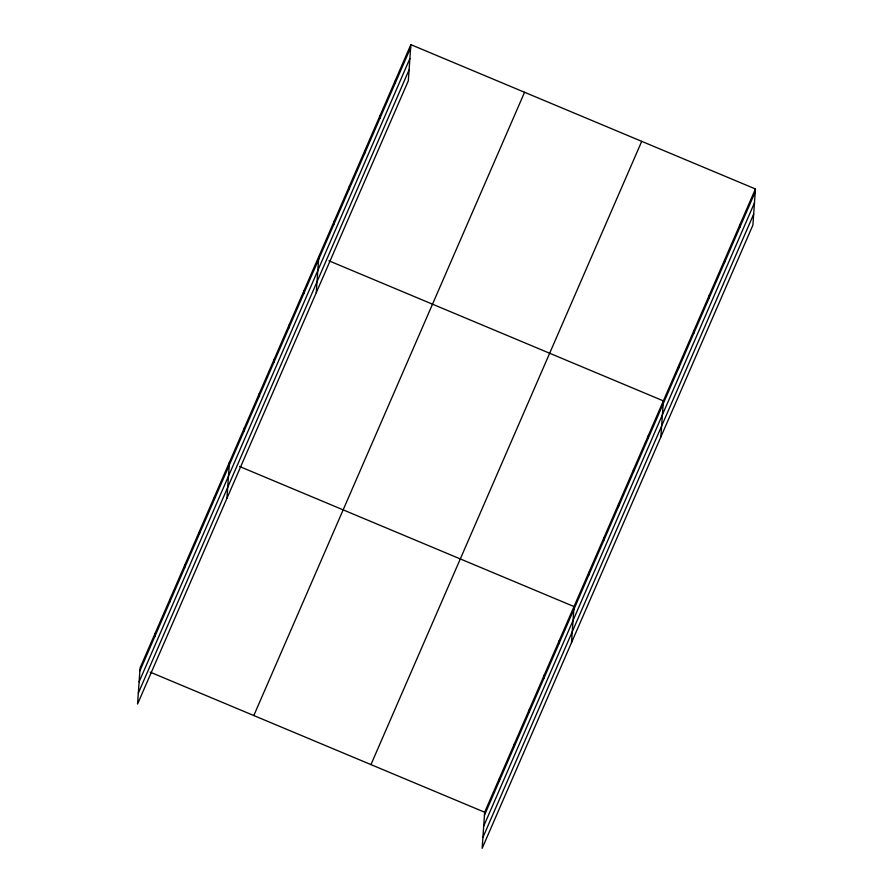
<?xml version="1.0" encoding="UTF-8"?>
<svg xmlns="http://www.w3.org/2000/svg" width="893" height="893" viewBox="0 0 893 893"><rect width="100%" height="100%" fill="white"/><g stroke="black" fill="none" stroke-linecap="round" stroke-linejoin="round"><path stroke-width="1.34" d="M154.779 636.609L154.98 633.639M169.67 602.328L169.871 599.359M184.561 568.048L184.773 565.079M199.452 533.768L199.664 530.799M214.342 499.488L214.554 496.519M226.922 498.361L229.445 462.239M244.124 430.928L244.336 427.959M259.026 396.648L259.227 393.679M273.917 362.368L274.118 359.399M288.807 328.088L289.008 325.119M303.698 293.808L303.91 290.839M316.267 292.681L318.801 256.559M333.937 224.21L334.138 221.241M349.275 188.892L349.487 185.923M364.623 153.574L364.824 150.604M379.96 118.256L380.172 115.286M395.309 82.937L395.51 79.968M410.858 44.65L408.335 80.772L137.567 704.03L140.089 667.919L410.858 44.65L755.433 188.97L752.911 225.081L482.142 848.35L484.665 812.228L755.433 188.97M499.354 780.917L499.555 777.948M514.245 746.637L514.457 743.668M529.136 712.357L529.348 709.388M544.027 678.077L544.239 675.108M558.918 643.797L559.13 640.839M571.498 642.67L574.02 606.559L239.547 466.47M588.71 575.248L588.911 572.279M603.601 540.968L603.802 537.999M618.492 506.688L618.693 503.719M633.383 472.408L633.595 469.439M648.273 438.128L648.485 435.159M660.853 436.99L663.376 400.879L328.903 260.789M678.513 368.53L678.713 365.561M693.85 333.212L694.062 330.243M709.198 297.894L709.399 294.924M724.536 262.575L724.748 259.606M739.884 227.257L740.096 224.288M139.888 670.889L410.646 47.619M139.118 681.828L409.887 58.558M138.326 693.091L409.094 69.833M253.802 715.539L524.571 92.269M370.952 764.609L641.721 141.34M484.464 815.197L755.221 191.928M483.693 826.137L754.462 202.867M482.912 837.411L753.67 214.141M150.203 672.15L484.665 812.228"/></g></svg>
